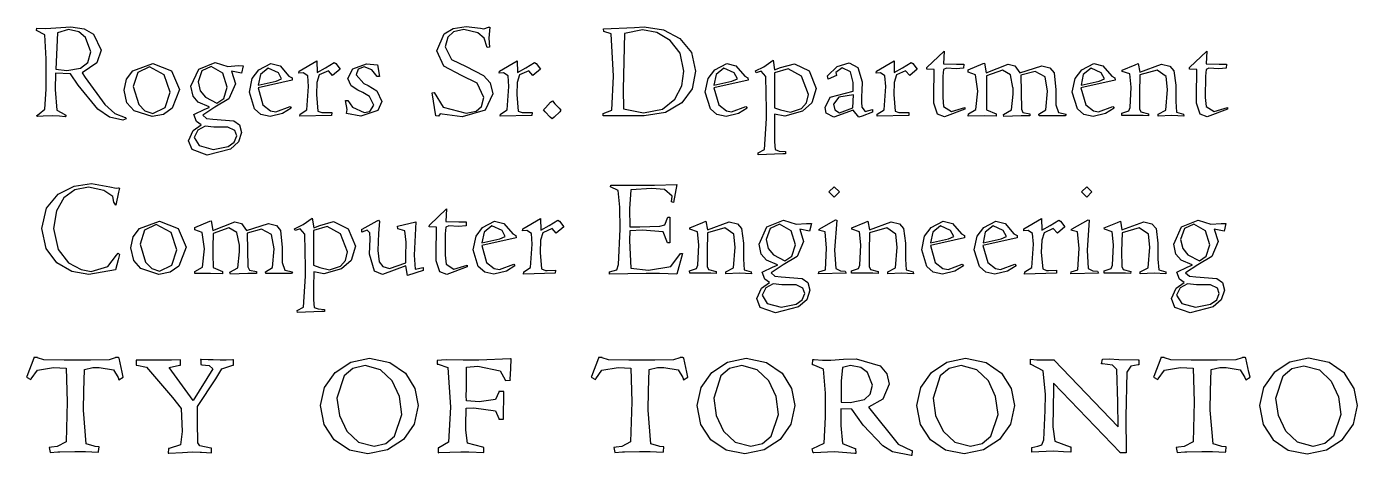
# Model space of a CAD drawing. Extents: x 0.2 to 80.8, y 0.5 to 18.5.
# Drawn here: x 36.29 to 80.82, y 3.62 to 17.96 of the extents above; entities that cross this region are included whole.
import ezdxf

# ---------------------------------------------------------------- set-up
doc = ezdxf.new("R2010")
doc.units = 0

msp = doc.modelspace()

# ---------------------------------------------------------------- linework, layer by layer
at = {"layer": 'Layer 1', "color": 7}
for points in [[(37.751761, 16.374272), (37.25117, 16.402847), (37.245349, 15.856483), (37.299588, 15.164334), (37.562584, 15.018549), (37.614178, 14.987063), (37.582692, 14.941291), (37.391134, 14.958488), (37.153803, 14.975686), (36.845035, 14.961399), (36.659033, 14.947111), (36.61326, 14.978597), (36.707716, 15.038657), (36.89395, 15.199193), (36.945047, 15.868125), (36.945047, 16.880419), (36.900763, 17.681478), (36.616171, 17.832654), (36.624637, 17.907001), (36.933406, 17.901181), (37.76843, 17.95542), (38.208683, 17.886881), (38.527419, 17.70734), (38.786545, 17.171725), (38.635005, 16.743068), (38.1489, 16.411049), (38.251823, 16.256533), (38.904913, 15.354272), (39.23911, 15.047641), (39.581617, 14.915361), (39.621569, 14.869589), (39.504359, 14.829637), (39.062013, 14.931919), (38.672477, 15.199623), (38.014227, 15.996448), (37.751761, 16.374272), (37.751761, 16.374272)], [(37.6917, 17.861229), (37.317051, 17.752485), (37.265457, 16.531434), (37.634286, 16.494128), (38.092676, 16.572048), (38.331768, 16.757107), (38.435179, 17.117486), (38.261778, 17.591354), (38.030999, 17.783268), (37.6917, 17.861229), (37.6917, 17.861229)], [(51.702164, 17.263536), (51.597757, 17.572912), (51.386417, 17.75437), (50.918469, 17.861229), (50.56769, 17.784268), (50.381564, 17.608089), (50.295112, 17.28629), (50.506381, 16.857698), (50.998638, 16.619805), (51.57781, 16.327408), (51.79576, 16.075355), (51.882345, 15.713344), (51.63066, 15.165657), (50.86423, 14.93547), (50.195099, 15.029926), (50.120751, 15.044213), (50.074979, 14.966955), (49.980522, 14.972776), (49.854581, 15.739273), (49.928929, 15.756471), (50.22923, 15.267521), (50.995727, 15.067232), (51.324306, 15.132286), (51.503714, 15.286791), (51.582043, 15.587667), (51.365019, 16.069241), (50.841211, 16.325589), (50.252018, 16.631612), (50.014654, 17.152146), (50.257442, 17.717295), (50.563717, 17.893309), (50.995727, 17.958595), (51.470389, 17.907001), (51.5876, 17.889804), (51.742116, 17.944043), (51.787889, 17.935576), (51.756404, 17.575214), (51.779158, 17.274913), (51.702164, 17.263536), (51.702164, 17.263536)], [(56.947257, 14.969866), (56.38396, 14.978332), (55.577511, 14.969866), (55.577511, 15.05559), (55.871992, 15.164334), (55.926232, 16.30257), (55.848973, 17.718089), (55.600265, 17.795347), (55.594445, 17.881072), (56.623937, 17.932666), (56.946993, 17.949864), (57.596978, 17.849103), (58.148563, 17.557719), (58.531229, 17.092057), (58.674455, 16.468464), (58.553929, 15.879576), (58.206739, 15.403848), (57.661607, 15.085778), (56.947257, 14.969866), (56.947257, 14.969866)], [(56.890107, 17.846941), (56.292414, 17.729731), (56.246642, 15.865214), (56.260929, 15.204551), (56.927414, 15.073053), (57.563054, 15.200594), (57.979892, 15.529227), (58.207966, 15.977964), (58.277316, 16.465818), (58.151759, 17.067604), (57.824912, 17.499477), (57.377465, 17.759802), (56.890107, 17.846941), (56.890107, 17.846941)], [(66.653749, 16.520057), (66.407687, 16.534345), (66.413508, 16.588584), (66.991093, 17.132038), (66.968339, 16.717436), (67.400138, 16.700238), (67.6462, 16.706059), (67.640379, 16.56583), (67.394317, 16.551543), (67.06253, 16.56583), (66.964601, 16.52224), (66.94823, 16.302835), (66.939764, 15.590842), (66.972572, 15.28376), (67.237155, 15.11618), (67.677686, 15.247678), (67.686152, 15.201905), (67.00538, 14.941555), (66.765172, 15.030554), (66.645018, 15.396373), (66.645018, 15.625238), (66.653749, 16.520057), (66.653749, 16.520057)], [(75.442138, 16.520057), (75.196076, 16.534345), (75.201897, 16.588584), (75.779482, 17.132038), (75.756727, 16.717436), (76.188527, 16.700238), (76.434589, 16.706059), (76.428768, 16.56583), (76.182706, 16.551543), (75.850919, 16.56583), (75.75299, 16.52224), (75.736619, 16.302835), (75.728153, 15.590842), (75.760961, 15.28376), (76.025544, 15.11618), (76.466074, 15.247678), (76.474541, 15.201905), (75.793769, 14.941555), (75.553561, 15.030554), (75.433407, 15.396373), (75.433407, 15.625238), (75.442138, 16.520057), (75.442138, 16.520057)], [(40.511626, 16.725903), (41.134024, 16.477096), (41.398244, 15.859394), (41.152248, 15.227338), (40.864919, 15.023688), (40.485961, 14.947111), (39.880992, 15.141216), (39.645307, 15.414022), (39.550661, 15.830819), (39.628704, 16.199945), (39.836873, 16.482156), (40.511626, 16.725903), (40.511626, 16.725903)], [(40.511626, 15.055855), (40.918389, 15.248141), (41.089211, 15.762292), (40.893618, 16.34497), (40.399972, 16.614513), (40.010274, 16.428313), (39.856519, 15.95676), (40.039213, 15.349641), (40.247117, 15.137872), (40.511626, 15.055855), (40.511626, 15.055855)], [(42.602096, 16.760299), (43.025429, 16.62298), (43.371504, 16.654466), (43.534487, 16.645999), (43.474426, 16.397291), (43.14555, 16.463172), (43.271491, 16.04566), (43.056617, 15.541299), (42.590719, 15.261965), (42.184584, 15.001616), (42.309302, 14.882189), (42.521928, 14.861387), (43.222279, 14.805626), (43.415193, 14.673194), (43.482893, 14.4153), (43.377225, 14.101091), (43.105069, 13.864372), (42.33037, 13.66309), (41.821576, 13.843569), (41.709658, 14.137752), (41.862653, 14.481313), (42.12717, 14.672474), (41.976986, 14.784029), (41.886928, 15.02437), (42.247291, 15.20164), (42.398897, 15.25588), (42.398897, 15.273078), (42.02815, 15.434242), (41.856344, 15.636999), (41.784006, 15.962316), (42.048291, 16.535039), (42.602096, 16.760299), (42.602096, 16.760299)], [(42.65078, 15.393198), (42.881397, 15.553304), (43.002675, 15.927921), (42.858279, 16.402682), (42.465042, 16.62007), (42.152504, 16.479609), (42.024512, 16.113922), (42.095391, 15.811107), (42.267895, 15.602351), (42.65078, 15.393198), (42.65078, 15.393198)], [(44.031903, 15.913633), (44.194886, 15.338694), (44.450109, 15.138438), (44.623775, 15.10983), (45.101347, 15.287101), (45.141299, 15.232861), (44.853565, 15.054433), (44.434863, 14.946847), (44.128811, 15.019897), (43.912874, 15.209578), (43.742714, 15.762027), (43.837935, 16.220578), (44.056211, 16.515593), (44.457617, 16.720082), (44.767609, 16.64537), (45.066687, 16.30257), (45.16961, 16.248331), (45.175431, 16.162606), (44.031903, 15.913633), (44.031903, 15.913633)], [(44.338025, 16.06815), (44.638327, 16.136677), (44.821419, 16.211024), (44.710261, 16.410553), (44.369511, 16.571386), (44.10926, 16.352576), (44.037724, 15.996448), (44.338025, 16.06815), (44.338025, 16.06815)], [(45.999607, 16.811628), (46.008073, 16.422691), (46.285356, 16.582764), (46.577191, 16.760034), (46.628785, 16.728549), (46.77457, 16.536991), (46.525862, 16.322414), (46.385633, 16.482487), (46.079511, 16.342258), (46.002252, 16.09355), (45.987965, 15.684504), (46.033738, 15.132584), (46.165236, 15.08099), (46.225296, 15.08099), (46.497023, 15.086811), (46.491202, 14.986799), (45.430224, 14.958224), (45.436045, 15.026751), (45.66696, 15.178357), (45.722059, 15.956231), (45.694542, 16.312922), (45.544788, 16.416605), (45.399003, 16.399408), (45.40747, 16.473755), (45.999607, 16.811628), (45.999607, 16.811628)], [(47.03783, 15.484744), (47.186592, 15.258889), (47.584194, 15.08443), (47.770428, 15.117371), (47.90725, 15.330492), (47.760671, 15.617862), (47.541067, 15.759381), (47.366707, 15.836639), (47.149683, 15.976703), (47.03783, 16.219756), (47.199061, 16.541422), (47.658542, 16.708705), (48.024725, 16.67722), (48.099073, 16.288283), (48.021815, 16.288283), (47.840244, 16.509838), (47.581284, 16.611338), (47.384302, 16.536958), (47.309557, 16.342522), (47.572553, 16.059418), (47.712782, 15.993537), (48.000912, 15.815175), (48.173156, 15.450084), (48.041658, 15.149782), (47.47254, 14.958224), (46.994968, 15.05268), (47.012166, 15.184178), (46.957926, 15.4903), (47.03783, 15.484744), (47.03783, 15.484744)], [(52.703082, 16.811628), (52.711548, 16.422691), (52.988831, 16.582764), (53.280666, 16.760034), (53.33226, 16.728549), (53.478045, 16.536991), (53.229337, 16.322414), (53.089108, 16.482487), (52.782986, 16.342258), (52.705727, 16.09355), (52.69144, 15.684504), (52.737213, 15.132584), (52.86871, 15.08099), (52.928771, 15.08099), (53.200498, 15.086811), (53.194677, 14.986799), (52.133699, 14.958224), (52.13952, 15.026751), (52.370435, 15.178357), (52.425534, 15.956231), (52.398017, 16.312922), (52.248263, 16.416605), (52.102478, 16.399408), (52.110945, 16.473755), (52.703082, 16.811628), (52.703082, 16.811628)], [(59.28379, 15.913633), (59.446773, 15.338694), (59.701996, 15.138438), (59.875662, 15.10983), (60.353234, 15.287101), (60.396097, 15.232861), (60.108363, 15.054433), (59.68966, 14.946847), (59.383608, 15.019897), (59.167671, 15.209578), (58.997511, 15.762027), (59.092732, 16.220578), (59.311009, 16.515593), (59.712414, 16.720082), (60.022406, 16.64537), (60.321484, 16.30257), (60.424407, 16.248331), (60.430228, 16.162606), (59.28379, 15.913633), (59.28379, 15.913633)], [(59.587002, 16.06815), (59.887304, 16.136677), (60.070395, 16.211024), (59.959237, 16.410553), (59.618487, 16.571386), (59.358237, 16.352576), (59.2867, 15.996448), (59.587002, 16.06815), (59.587002, 16.06815)], [(61.308644, 14.100446), (61.337185, 13.843073), (61.468716, 13.791677), (61.683293, 13.77739), (61.677472, 13.700132), (61.591747, 13.700132), (60.771011, 13.668646), (60.76519, 13.737173), (60.979767, 13.851473), (61.039827, 14.889697), (61.045648, 15.175711), (61.022894, 16.288283), (60.862821, 16.471374), (60.694017, 16.411314), (60.676819, 16.477195), (60.959923, 16.617424), (61.266046, 16.832001), (61.317639, 16.508945), (61.515018, 16.586203), (61.978303, 16.712145), (62.471585, 16.474417), (62.707494, 15.891408), (62.566777, 15.410438), (62.24454, 15.130335), (61.654983, 14.967749), (61.317639, 15.03363), (61.309173, 14.521662), (61.308644, 14.100446), (61.308644, 14.100446), (61.308644, 14.100446)], [(61.308644, 15.247413), (61.5174, 15.178886), (61.849187, 15.101628), (62.21451, 15.22284), (62.378419, 15.404456), (62.44688, 15.6935), (62.211665, 16.306241), (61.766108, 16.545722), (61.311289, 16.408403), (61.308644, 15.247413), (61.308644, 15.247413)], [(63.107543, 16.202558), (63.090346, 16.311301), (63.404935, 16.629198), (63.805249, 16.751832), (64.10555, 16.588849), (64.245779, 16.111277), (64.237313, 15.805154), (64.228846, 15.630794), (64.22038, 15.433415), (64.236122, 15.267224), (64.346321, 15.124647), (64.586562, 15.190528), (64.586562, 15.096072), (64.246309, 14.958753), (64.132009, 14.927268), (63.946007, 15.161688), (63.294074, 14.927268), (63.046359, 15.060915), (63.010971, 15.250324), (63.171043, 15.602219), (63.940451, 15.802508), (63.948917, 16.085612), (63.857372, 16.445974), (63.574268, 16.583293), (63.359691, 16.428776), (63.382445, 16.328764), (63.107543, 16.202558), (63.107543, 16.202558)], [(65.312314, 16.811628), (65.32078, 16.422691), (65.598063, 16.582764), (65.889898, 16.760034), (65.941492, 16.728549), (66.087277, 16.536991), (65.838569, 16.322414), (65.69834, 16.482487), (65.392218, 16.342258), (65.314959, 16.09355), (65.300672, 15.684504), (65.346445, 15.132584), (65.477943, 15.08099), (65.538003, 15.08099), (65.80973, 15.086811), (65.803909, 14.986799), (64.742931, 14.958224), (64.748752, 15.026751), (64.979667, 15.178357), (65.034766, 15.956231), (65.007249, 16.312922), (64.857495, 16.416605), (64.71171, 16.399408), (64.720177, 16.473755), (65.312314, 16.811628), (65.312314, 16.811628)], [(69.290584, 15.922364), (69.20767, 16.346292), (68.936042, 16.499949), (68.406876, 16.313947), (68.401055, 15.853573), (68.401055, 15.619152), (68.409522, 15.173065), (68.724111, 15.035747), (68.724111, 14.958488), (68.323797, 14.975686), (67.794631, 14.96722), (67.800452, 15.035747), (68.051475, 15.185501), (68.117952, 15.796423), (68.04324, 16.345829), (67.794896, 16.434068), (67.794896, 16.511326), (68.295487, 16.720082), (68.34126, 16.73728), (68.395499, 16.408403), (69.133421, 16.700238), (69.353951, 16.644147), (69.525269, 16.414224), (70.25737, 16.643088), (70.526889, 16.581908), (70.665291, 16.413199), (70.723565, 15.842196), (70.723565, 15.341605), (70.815111, 15.081255), (71.06964, 15.029661), (71.038154, 14.969601), (70.171645, 14.969601), (70.157357, 15.029661), (70.395548, 15.173694), (70.449192, 15.796158), (70.369123, 16.276608), (70.031681, 16.456822), (69.554108, 16.330881), (69.576862, 15.195555), (69.627232, 15.08615), (69.859966, 15.041038), (69.859966, 14.972511), (69.571042, 14.972511), (68.984726, 14.955313), (68.970438, 15.02384), (69.239221, 15.170056), (69.293494, 15.704613), (69.293494, 15.921835), (69.290584, 15.921835), (69.290584, 15.922364)], [(71.567056, 15.913633), (71.730039, 15.338694), (71.985262, 15.138438), (72.158928, 15.10983), (72.6365, 15.287101), (72.676452, 15.232861), (72.388718, 15.054433), (71.970016, 14.946847), (71.663963, 15.019897), (71.448026, 15.209578), (71.277866, 15.762027), (71.373087, 16.220578), (71.591364, 16.515593), (71.99277, 16.720082), (72.302762, 16.64537), (72.60184, 16.30257), (72.704763, 16.248331), (72.710583, 16.162606), (71.567056, 15.913633), (71.567056, 15.913633)], [(71.872914, 16.06815), (72.173215, 16.136677), (72.356307, 16.211024), (72.245149, 16.410553), (71.904399, 16.571386), (71.644149, 16.352576), (71.572612, 15.996448), (71.872914, 16.06815), (71.872914, 16.06815)], [(73.520207, 15.727896), (73.528674, 15.213017), (73.574745, 15.106093), (73.828976, 15.044213), (73.823155, 14.975686), (73.648795, 14.984153), (73.440039, 14.989974), (72.939448, 14.989974), (72.933627, 15.064322), (73.167452, 15.142936), (73.216731, 15.25588), (73.248216, 15.936652), (73.202146, 16.37533), (72.947914, 16.459997), (72.942094, 16.499949), (73.379714, 16.67722), (73.482637, 16.722993), (73.53423, 16.436978), (74.263421, 16.699974), (74.537835, 16.638305), (74.67875, 16.476897), (74.738083, 15.996448), (74.738083, 15.452994), (74.766658, 15.101099), (75.001078, 15.032572), (75.006899, 14.964045), (74.606585, 14.986799), (74.146211, 14.964045), (74.146211, 15.029926), (74.40656, 15.161424), (74.466621, 15.859129), (74.422303, 16.29493), (74.11208, 16.505505), (73.540051, 16.342522), (73.520207, 15.727896), (73.520207, 15.727896)], [(63.49066, 15.078609), (63.936747, 15.241592), (63.951034, 15.673392), (63.459902, 15.5962), (63.281904, 15.364623), (63.329429, 15.177662), (63.49066, 15.078609), (63.49066, 15.078609)], [(53.646849, 15.247413), (53.821209, 15.433415), (53.88127, 15.470721), (53.958528, 15.379175), (54.110134, 15.227569), (54.164373, 15.161688), (54.127067, 15.107449), (53.943976, 14.930178), (53.878095, 14.878584), (53.809568, 14.924357), (53.635207, 15.107449), (53.583614, 15.17333), (53.646849, 15.247413), (53.646849, 15.247413)], [(42.524838, 13.848827), (43.027083, 13.951453), (43.233036, 14.09138), (43.317, 14.300735), (43.25264, 14.484753), (43.025165, 14.598126), (42.550503, 14.598126), (42.258668, 14.626701), (42.013135, 14.490408), (41.889839, 14.249141), (42.057221, 13.97715), (42.524838, 13.848827), (42.524838, 13.848827)], [(39.258826, 9.819228), (38.372208, 9.664712), (37.805525, 9.76312), (37.300481, 10.055104), (36.938065, 10.535802), (36.799262, 11.200352), (36.95265, 11.887569), (37.346519, 12.35648), (37.881427, 12.624821), (38.457933, 12.710327), (39.072824, 12.596027), (39.278669, 12.553164), (39.364394, 12.567452), (39.392969, 12.550254), (39.361484, 12.418756), (39.275759, 11.981136), (39.207232, 12.081148), (39.169926, 12.278527), (38.873956, 12.476865), (38.363477, 12.587296), (37.905219, 12.49527), (37.532686, 12.226537), (37.282391, 11.792108), (37.190845, 11.202997), (37.338842, 10.502059), (37.690609, 10.06152), (38.107811, 9.832813), (38.452112, 9.76737), (39.009125, 9.937563), (39.295867, 10.313734), (39.355928, 10.379615), (39.39588, 10.336753), (39.355928, 10.153661), (39.258826, 9.819228), (39.258826, 9.819228)], [(57.810856, 10.725954), (57.733598, 10.725954), (57.584572, 11.089921), (56.884287, 11.149287), (56.469685, 11.126533), (56.461218, 10.803477), (56.50117, 9.882464), (57.098863, 9.813937), (57.848956, 9.938688), (58.165662, 10.374588), (58.234189, 10.374588), (58.042631, 9.682439), (57.467692, 9.696726), (57.021605, 9.705193), (55.786003, 9.673708), (55.791823, 9.750966), (56.034876, 9.825644), (56.097946, 10.005495), (56.14954, 11.186593), (56.135252, 11.915784), (56.079491, 12.473095), (55.826484, 12.599202), (55.832305, 12.659262), (57.299417, 12.659262), (58.045806, 12.67646), (57.931506, 12.078767), (57.871446, 12.095965), (57.888644, 12.287523), (57.629815, 12.513146), (57.207872, 12.547873), (56.504345, 12.5021), (56.461483, 11.864455), (56.467304, 11.266762), (56.804647, 11.260941), (57.471132, 11.278139), (57.640928, 11.329633), (57.748415, 11.586907), (57.808475, 11.586907), (57.808475, 10.728865), (57.811385, 10.728865), (57.811385, 10.725954), (57.810856, 10.725954)], [(63.310479, 12.604758), (63.484839, 12.427488), (63.310479, 12.250217), (63.133208, 12.427488), (63.310479, 12.604758), (63.310479, 12.604758)], [(71.758614, 12.604758), (71.932974, 12.427488), (71.758614, 12.250217), (71.581343, 12.427488), (71.758614, 12.604758), (71.758614, 12.604758)], [(50.003541, 11.246389), (49.757479, 11.260676), (49.7633, 11.314916), (50.340884, 11.858369), (50.31813, 11.443768), (50.74993, 11.42657), (50.995992, 11.432391), (50.990171, 11.292162), (50.744109, 11.277874), (50.412322, 11.292162), (50.314393, 11.248572), (50.298022, 11.029166), (50.289555, 10.317174), (50.322, 10.010092), (50.584036, 9.842512), (51.024567, 9.974009), (51.033034, 9.928236), (50.352262, 9.667887), (50.112053, 9.756886), (49.9919, 10.122705), (49.9919, 10.351569), (50.003541, 11.246389), (50.003541, 11.246389)], [(40.737315, 11.449324), (41.359714, 11.200517), (41.623933, 10.582815), (41.378036, 9.950759), (41.09072, 9.747109), (40.711651, 9.670533), (40.106682, 9.864637), (39.870996, 10.137443), (39.77635, 10.55424), (39.855361, 10.924594), (40.062761, 11.206668), (40.737315, 11.449324), (40.737315, 11.449324)], [(40.737315, 9.782187), (41.144079, 9.974472), (41.3149, 10.488623), (41.119307, 11.071301), (40.625661, 11.340845), (40.235964, 11.155009), (40.082208, 10.686002), (40.265101, 10.076337), (40.472137, 9.864249), (40.737315, 9.782187), (40.737315, 9.782187)], [(43.408545, 10.648696), (43.325632, 11.072624), (43.054004, 11.226281), (42.524838, 11.040279), (42.519017, 10.579904), (42.519017, 10.34813), (42.527484, 9.902043), (42.842073, 9.764724), (42.842073, 9.687466), (42.441759, 9.704664), (41.912593, 9.696197), (41.918414, 9.764724), (42.170892, 9.914478), (42.238824, 10.5254), (42.164112, 11.074807), (41.915768, 11.163045), (41.915768, 11.237393), (42.416359, 11.446149), (42.462132, 11.463347), (42.516371, 11.13447), (43.254293, 11.426305), (43.473831, 11.370214), (43.646141, 11.140291), (44.378242, 11.369156), (44.646079, 11.307975), (44.783616, 11.139266), (44.841527, 10.568263), (44.841527, 10.067672), (44.933073, 9.807322), (45.187601, 9.755728), (45.156116, 9.695668), (44.289607, 9.695668), (44.275319, 9.755728), (44.51351, 9.899761), (44.567154, 10.522225), (44.487085, 11.002675), (44.149642, 11.182889), (43.67207, 11.054302), (43.694824, 9.918976), (43.745194, 9.809571), (43.977928, 9.76446), (43.977928, 9.695933), (43.691914, 9.695933), (43.105598, 9.678735), (43.09131, 9.747262), (43.360094, 9.893477), (43.414366, 10.428034), (43.414366, 10.645256), (43.408545, 10.645256), (43.408545, 10.648696), (43.408545, 10.648696)], [(45.885307, 8.824132), (45.913849, 8.566759), (46.045379, 8.515363), (46.259956, 8.501076), (46.254135, 8.423818), (46.168411, 8.423818), (45.347674, 8.392332), (45.341853, 8.460859), (45.55643, 8.575159), (45.61649, 9.613383), (45.622311, 9.899397), (45.599557, 11.011968), (45.439484, 11.19506), (45.27068, 11.135), (45.256393, 11.19797), (45.539497, 11.338199), (45.845619, 11.552776), (45.897213, 11.22972), (46.094592, 11.306979), (46.557877, 11.435566), (47.051159, 11.197838), (47.287068, 10.614829), (47.146351, 10.133859), (46.824113, 9.853756), (46.234556, 9.69117), (45.897213, 9.757051), (45.888746, 9.245083), (45.888746, 8.82175), (45.885836, 8.82175), (45.885836, 8.824132), (45.885307, 8.824132)], [(45.885307, 9.973745), (46.094063, 9.905218), (46.42585, 9.82796), (46.791173, 9.949172), (46.955082, 10.130787), (47.023543, 10.419832), (46.788329, 11.032573), (46.342771, 11.272054), (45.887953, 11.134735), (45.885307, 9.973745), (45.885307, 9.973745)], [(47.512492, 11.180508), (48.01864, 11.463612), (48.064412, 11.48081), (48.095898, 11.437947), (48.067323, 11.0461), (48.038748, 10.468515), (48.087365, 10.085663), (48.202831, 9.9308), (48.427685, 9.867912), (48.971138, 10.05947), (48.976959, 10.282513), (48.991247, 10.751619), (48.946863, 11.126963), (48.705232, 11.197706), (48.699412, 11.283431), (49.308482, 11.42366), (49.254242, 10.316909), (49.294194, 9.847803), (49.554544, 9.902043), (49.554544, 9.79912), (49.031199, 9.630316), (48.971138, 9.953372), (48.193264, 9.667358), (47.932683, 9.772794), (47.764375, 10.34813), (47.781573, 10.863008), (47.774429, 11.056055), (47.681561, 11.146112), (47.507201, 11.086052), (47.507201, 11.180508), (47.512492, 11.180508), (47.512492, 11.180508)], [(51.516427, 10.639965), (51.67941, 10.065026), (51.934633, 9.86477), (52.108299, 9.836162), (52.585871, 10.013432), (52.628734, 9.959193), (52.341, 9.780765), (51.922297, 9.673178), (51.616245, 9.746228), (51.400308, 9.935909), (51.230148, 10.488359), (51.325369, 10.94691), (51.543646, 11.241924), (51.945051, 11.446414), (52.255043, 11.371702), (52.554121, 11.028902), (52.657044, 10.974662), (52.662865, 10.888937), (51.516427, 10.639965), (51.516427, 10.639965)], [(51.822285, 10.794481), (52.122586, 10.863008), (52.305678, 10.937356), (52.19452, 11.136885), (51.85377, 11.297718), (51.59352, 11.079272), (51.521983, 10.72569), (51.822285, 10.794481), (51.822285, 10.794481)], [(53.483866, 11.535314), (53.492333, 11.146377), (53.769616, 11.306449), (54.061451, 11.48372), (54.113044, 11.452235), (54.25883, 11.260676), (54.010122, 11.0461), (53.869893, 11.206172), (53.56377, 11.065943), (53.486512, 10.817235), (53.472224, 10.40819), (53.517997, 9.85627), (53.649495, 9.804676), (53.709555, 9.804676), (53.981282, 9.810497), (53.975461, 9.710485), (52.914483, 9.68191), (52.920304, 9.750437), (53.151219, 9.900951), (53.206318, 10.679917), (53.178802, 11.036608), (53.029048, 11.140291), (52.883263, 11.123093), (52.891729, 11.197441), (53.483866, 11.535314), (53.483866, 11.535314)], [(59.054926, 10.451317), (59.063392, 9.936439), (59.109463, 9.829514), (59.363694, 9.767635), (59.357873, 9.699108), (59.183513, 9.707574), (58.974757, 9.713395), (58.474166, 9.713395), (58.468345, 9.787743), (58.70217, 9.866357), (58.751449, 9.979301), (58.782934, 10.660073), (58.736864, 11.098752), (58.482633, 11.183418), (58.476812, 11.22337), (58.914432, 11.400641), (59.017355, 11.446414), (59.068948, 11.1604), (59.798139, 11.423395), (60.072553, 11.361727), (60.213468, 11.200318), (60.272801, 10.719869), (60.272801, 10.176415), (60.301376, 9.82452), (60.535797, 9.755993), (60.541617, 9.687466), (60.141303, 9.71022), (59.680929, 9.687466), (59.680929, 9.753347), (59.941279, 9.884845), (60.001339, 10.58255), (59.957021, 11.018352), (59.646798, 11.228927), (59.071859, 11.065943), (59.054926, 10.451317), (59.054926, 10.451317)], [(61.614502, 11.48372), (62.037834, 11.346401), (62.383909, 11.377887), (62.546892, 11.36942), (62.486832, 11.120712), (62.157955, 11.186593), (62.283897, 10.769081), (62.069022, 10.26472), (61.603124, 9.985386), (61.19699, 9.725037), (61.321707, 9.605611), (61.534333, 9.584808), (62.234684, 9.529047), (62.427598, 9.396615), (62.495298, 9.138721), (62.389631, 8.824512), (62.117474, 8.587793), (61.342775, 8.386511), (60.833982, 8.56699), (60.722063, 8.861173), (60.875058, 9.204734), (61.139575, 9.395895), (60.989755, 9.508542), (60.902244, 9.747791), (61.262606, 9.925061), (61.414212, 9.979301), (61.414212, 9.988032), (61.043465, 10.150288), (60.87166, 10.352363), (60.799321, 10.677271), (61.060167, 11.257402), (61.614502, 11.48372), (61.614502, 11.48372)], [(61.660274, 10.11953), (61.890892, 10.279636), (62.01217, 10.654252), (61.867774, 11.129013), (61.474537, 11.346401), (61.161998, 11.205941), (61.034006, 10.840254), (61.104923, 10.535839), (61.277489, 10.326599), (61.660274, 10.11953), (61.660274, 10.11953)], [(62.795865, 9.759168), (63.015998, 9.827695), (63.05595, 10.551329), (63.004356, 11.094783), (62.784223, 11.146377), (62.824175, 11.192149), (63.358897, 11.492451), (63.398849, 11.483985), (63.324501, 10.477246), (63.361808, 9.862355), (63.516324, 9.793828), (63.676397, 9.779541), (63.704972, 9.71366), (62.781313, 9.690906), (62.795865, 9.759168), (62.795865, 9.759168)], [(64.474379, 10.451317), (64.482846, 9.936439), (64.528916, 9.829514), (64.783148, 9.767635), (64.777327, 9.699108), (64.602967, 9.707574), (64.394211, 9.713395), (63.89362, 9.713395), (63.887799, 9.787743), (64.121624, 9.866357), (64.170902, 9.979301), (64.202388, 10.660073), (64.156317, 11.098752), (63.902086, 11.183418), (63.896265, 11.22337), (64.333886, 11.400641), (64.436808, 11.446414), (64.488402, 11.1604), (65.217593, 11.423395), (65.492007, 11.361727), (65.632922, 11.200318), (65.692255, 10.719869), (65.692255, 10.176415), (65.72083, 9.82452), (65.95525, 9.755993), (65.961071, 9.687466), (65.560757, 9.71022), (65.100383, 9.687466), (65.100383, 9.753347), (65.360732, 9.884845), (65.420793, 10.58255), (65.376475, 11.018352), (65.066251, 11.228927), (64.491313, 11.065943), (64.474379, 10.451317), (64.474379, 10.451317)], [(66.527808, 10.639965), (66.690791, 10.065026), (66.946014, 9.86477), (67.11968, 9.836162), (67.597252, 10.013432), (67.637204, 9.959193), (67.34947, 9.780765), (66.930768, 9.673178), (66.624716, 9.746228), (66.408779, 9.935909), (66.238619, 10.488359), (66.333885, 10.94691), (66.55248, 11.241924), (66.956432, 11.446414), (67.266424, 11.371702), (67.565502, 11.028902), (67.668425, 10.974662), (67.674246, 10.888937), (66.527808, 10.639965), (66.527808, 10.639965)], [(66.83393, 10.794481), (67.134232, 10.863008), (67.317324, 10.937356), (67.206166, 11.136885), (66.865416, 11.297718), (66.605165, 11.079272), (66.533629, 10.72569), (66.83393, 10.794481), (66.83393, 10.794481)], [(68.286756, 10.639965), (68.449739, 10.065026), (68.704962, 9.86477), (68.878628, 9.836162), (69.3562, 10.013432), (69.396152, 9.959193), (69.108418, 9.780765), (68.689716, 9.673178), (68.383663, 9.746228), (68.167726, 9.935909), (67.997566, 10.488359), (68.092833, 10.94691), (68.311428, 11.241924), (68.71538, 11.446414), (69.025372, 11.371702), (69.32445, 11.028902), (69.427373, 10.974662), (69.433194, 10.888937), (68.286756, 10.639965), (68.286756, 10.639965)], [(68.592614, 10.794481), (68.892915, 10.863008), (69.076007, 10.937356), (68.964849, 11.136885), (68.624099, 11.297718), (68.363849, 11.079272), (68.292312, 10.72569), (68.592614, 10.794481), (68.592614, 10.794481)], [(70.251549, 11.535314), (70.260016, 11.146377), (70.537299, 11.306449), (70.829134, 11.48372), (70.880727, 11.452235), (71.026513, 11.260676), (70.777805, 11.0461), (70.637576, 11.206172), (70.331453, 11.065943), (70.254195, 10.817235), (70.239907, 10.40819), (70.28568, 9.85627), (70.417178, 9.804676), (70.477238, 9.804676), (70.748965, 9.810497), (70.743144, 9.710485), (69.682166, 9.68191), (69.687987, 9.750437), (69.91791, 9.900951), (69.974001, 10.679917), (69.946485, 11.036608), (69.796731, 11.140291), (69.650946, 11.123093), (69.659412, 11.197441), (70.251549, 11.535314), (70.251549, 11.535314)], [(71.243735, 9.759168), (71.463868, 9.827695), (71.50382, 10.551329), (71.452227, 11.094783), (71.232094, 11.146377), (71.272046, 11.192149), (71.806768, 11.492451), (71.84672, 11.483985), (71.772372, 10.477246), (71.809678, 9.862355), (71.964195, 9.793828), (72.124267, 9.779541), (72.152842, 9.71366), (71.229183, 9.690906), (71.243735, 9.759168), (71.243735, 9.759168)], [(72.925425, 10.451317), (72.933891, 9.936439), (72.979962, 9.829514), (73.234193, 9.767635), (73.228372, 9.699108), (73.054012, 9.707574), (72.845256, 9.713395), (72.344665, 9.713395), (72.338844, 9.787743), (72.57267, 9.866357), (72.621948, 9.979301), (72.653433, 10.660073), (72.607363, 11.098752), (72.353132, 11.183418), (72.347311, 11.22337), (72.784931, 11.400641), (72.887854, 11.446414), (72.939448, 11.1604), (73.668638, 11.423395), (73.943052, 11.361727), (74.083968, 11.200318), (74.1433, 10.719869), (74.1433, 10.176415), (74.171875, 9.82452), (74.406296, 9.755993), (74.412117, 9.687466), (74.011803, 9.71022), (73.551428, 9.687466), (73.551428, 9.753347), (73.811778, 9.884845), (73.871838, 10.58255), (73.827521, 11.018352), (73.517297, 11.228927), (72.945269, 11.065943), (72.925425, 10.451317), (72.925425, 10.451317)], [(75.485001, 11.48372), (75.908334, 11.346401), (76.254408, 11.377887), (76.417391, 11.36942), (76.357331, 11.120712), (76.028454, 11.186593), (76.157042, 10.769081), (75.942167, 10.26472), (75.476269, 9.985386), (75.070135, 9.725037), (75.194852, 9.605611), (75.407478, 9.584808), (76.107829, 9.529047), (76.300743, 9.396615), (76.368443, 9.138721), (76.262776, 8.824512), (75.990619, 8.587793), (75.21592, 8.386511), (74.708582, 8.56699), (74.598119, 8.861173), (74.751114, 9.204734), (75.01563, 9.395895), (74.86581, 9.508542), (74.7783, 9.747791), (75.138662, 9.925061), (75.287357, 9.979301), (75.287357, 9.988032), (74.91661, 10.150288), (74.744805, 10.352363), (74.672466, 10.677271), (74.929806, 11.257402), (75.485001, 11.48372), (75.485001, 11.48372)], [(75.530774, 10.11953), (75.761391, 10.279636), (75.882669, 10.654252), (75.738273, 11.129013), (75.345036, 11.346401), (75.031175, 11.205941), (74.90186, 10.840254), (74.974269, 10.535839), (75.147558, 10.326599), (75.530774, 10.11953), (75.530774, 10.11953)], [(61.531687, 8.575159), (62.033932, 8.677784), (62.239885, 8.817711), (62.323849, 9.027067), (62.259489, 9.211084), (62.032014, 9.324458), (61.557352, 9.324458), (61.265517, 9.353033), (61.019984, 9.216376), (60.896688, 8.972563), (61.067245, 8.702126), (61.531687, 8.575159), (61.531687, 8.575159)], [(75.402186, 8.575159), (75.904431, 8.677784), (76.110384, 8.817711), (76.194348, 9.027067), (76.129988, 9.211084), (75.902513, 9.324458), (75.427851, 9.324458), (75.136016, 9.353033), (74.890483, 9.216376), (74.767187, 8.972563), (74.937744, 8.702126), (75.402186, 8.575159), (75.402186, 8.575159)], [(39.358838, 6.887913), (39.258826, 6.887913), (39.253005, 6.876536), (39.047159, 6.810655), (38.420891, 6.802188), (37.545651, 6.802188), (36.862233, 6.810655), (36.656387, 6.876536), (36.64792, 6.887913), (36.533621, 6.887913), (36.5278, 6.870715), (36.293379, 6.255824), (36.287558, 6.235716), (36.433344, 6.149991), (36.444721, 6.178566), (36.650632, 6.462795), (37.191109, 6.556126), (37.608621, 6.536018), (37.645928, 5.412069), (37.608621, 4.073544), (37.30832, 3.916382), (37.116762, 3.893627), (37.042414, 3.885161), (37.073899, 3.713446), (37.331338, 3.730644), (37.402776, 3.733555), (37.903367, 3.744932), (37.983535, 3.744932), (38.260818, 3.742021), (38.472485, 3.733555), (38.695528, 3.725088), (38.698439, 3.747842), (38.718547, 3.902359), (38.578318, 3.916646), (38.546833, 3.919557), (38.280927, 4.002371), (38.189381, 5.12923), (38.203669, 5.764229), (38.220866, 6.487864), (38.50397, 6.553745), (38.515347, 6.550834), (38.684151, 6.553745), (38.718547, 6.553745), (39.189703, 6.47222), (39.347725, 6.219047), (39.37339, 6.14761), (39.516265, 6.233335), (39.481869, 6.396318), (39.381857, 6.865424), (39.376036, 6.882622), (39.358838, 6.882622), (39.358838, 6.887913), (39.358838, 6.887913)], [(42.113147, 6.802188), (42.113147, 6.650582), (42.150453, 6.647672), (42.392811, 6.620519), (42.519282, 6.507443), (41.864439, 5.446465), (41.052169, 6.550305), (41.40671, 6.630474), (41.432375, 6.630474), (41.432375, 6.810655), (41.134984, 6.804834), (40.565866, 6.796368), (39.948064, 6.804834), (39.948064, 6.77917), (39.948064, 6.638941), (39.973729, 6.638941), (40.294139, 6.567503), (41.172025, 5.555209), (41.46386, 5.180559), (41.495346, 4.419883), (41.441007, 3.966586), (41.060636, 3.847855), (41.034971, 3.847855), (41.023594, 3.693338), (41.049259, 3.690428), (41.506723, 3.716092), (41.83851, 3.736201), (42.090128, 3.724823), (42.138811, 3.721913), (42.479065, 3.704715), (42.476155, 3.730644), (42.476155, 3.859232), (42.453401, 3.862142), (42.078024, 3.932257), (42.01578, 4.036502), (42.01578, 4.067988), (42.001493, 4.700076), (42.00996, 5.249086), (42.62194, 6.172745), (42.818856, 6.512635), (43.185237, 6.63603), (43.207991, 6.63603), (43.207991, 6.813301), (43.185237, 6.816211), (42.968015, 6.804834), (42.767725, 6.796368), (42.530394, 6.807745), (42.364501, 6.816211), (42.132726, 6.824678), (42.104151, 6.824678), (42.104151, 6.801924), (42.113147, 6.801924), (42.113147, 6.802188)], [(47.758554, 6.864895), (48.446139, 6.727187), (48.960489, 6.365891), (49.28285, 5.858743), (49.394471, 5.283482), (49.259579, 4.663452), (48.894376, 4.149909), (48.358071, 3.799928), (47.709871, 3.670584), (47.086142, 3.795537), (46.581226, 4.138201), (46.243097, 4.650281), (46.119727, 5.283482), (46.25435, 5.886537), (46.613108, 6.390596), (47.134883, 6.736452), (47.758554, 6.864895), (47.758554, 6.864895)], [(52.480038, 6.84214), (51.424616, 6.796368), (50.89545, 6.802188), (50.349087, 6.816476), (50.168906, 6.805099), (50.028677, 6.790811), (50.028677, 6.768057), (50.028677, 6.665134), (50.054341, 6.662224), (50.377397, 6.559301), (50.466032, 5.229507), (50.403061, 4.053965), (50.082651, 3.870873), (50.062543, 3.867963), (50.054077, 3.70498), (50.082651, 3.70789), (50.811842, 3.736465), (51.083569, 3.730644), (51.58416, 3.70789), (51.58416, 3.733555), (51.58416, 3.885161), (51.549764, 3.888071), (51.034886, 4.0283), (50.980646, 4.454543), (50.983557, 4.626258), (51.000754, 5.192465), (51.255283, 5.206753), (51.976007, 5.10383), (52.084751, 4.852212), (52.087661, 4.829457), (52.242178, 4.829457), (52.242178, 4.852212), (52.259376, 5.724542), (52.256465, 5.750206), (52.093482, 5.750206), (52.090572, 5.727452), (51.973031, 5.48397), (51.432819, 5.409953), (51.020863, 5.435617), (51.006575, 5.438528), (50.998109, 5.615798), (51.001019, 5.833021), (51.009486, 6.570943), (51.381225, 6.599518), (52.136345, 6.445001), (52.296417, 6.141789), (52.302238, 6.121681), (52.473953, 6.133058), (52.471042, 6.158722), (52.48824, 6.524905), (52.505438, 6.850872), (52.480038, 6.84214), (52.480038, 6.84214)], [(58.248477, 6.887913), (58.15111, 6.887913), (58.142643, 6.876536), (57.936798, 6.810655), (57.31344, 6.802188), (56.4382, 6.802188), (55.754782, 6.810655), (55.548936, 6.876536), (55.54047, 6.887913), (55.42617, 6.887913), (55.420349, 6.870715), (55.185928, 6.255824), (55.180108, 6.235716), (55.322982, 6.149991), (55.334359, 6.178566), (55.540271, 6.462795), (56.080748, 6.556126), (56.50117, 6.536018), (56.538477, 5.412069), (56.498525, 4.073544), (56.201133, 3.916382), (56.009575, 3.893627), (55.935227, 3.885161), (55.969623, 3.713446), (56.227062, 3.730644), (56.2985, 3.733555), (56.799091, 3.744932), (56.87926, 3.744932), (57.156543, 3.742021), (57.368209, 3.733555), (57.591252, 3.725088), (57.594163, 3.747842), (57.614271, 3.902359), (57.474042, 3.916646), (57.439646, 3.919557), (57.17374, 4.002371), (57.082195, 5.12923), (57.096482, 5.764229), (57.11368, 6.487864), (57.399694, 6.553745), (57.408161, 6.550834), (57.576965, 6.553745), (57.614271, 6.553745), (58.085064, 6.47222), (58.240539, 6.219047), (58.269114, 6.14761), (58.411989, 6.233335), (58.377593, 6.396318), (58.277581, 6.865424), (58.269114, 6.882622), (58.249006, 6.882622), (58.249006, 6.887913), (58.248477, 6.887913)], [(60.361966, 6.864895), (61.049551, 6.727187), (61.5639, 6.365891), (61.886261, 5.858743), (61.997882, 5.283482), (61.863036, 4.663452), (61.498151, 4.149909), (60.96271, 3.799928), (60.316193, 3.670584), (59.691347, 3.795537), (59.186556, 4.138201), (58.849047, 4.650281), (58.726049, 5.283482), (58.857762, 5.886537), (59.215792, 6.390596), (59.73793, 6.736452), (60.361966, 6.864895), (60.361966, 6.864895)], [(64.04549, 6.84214), (64.84334, 6.607257), (65.070989, 6.341409), (65.152241, 6.001296), (64.934125, 5.501895), (64.463002, 5.231888), (65.449632, 3.99364), (65.90154, 3.781973), (65.924294, 3.779063), (65.912917, 3.61608), (65.890163, 3.61608), (65.264193, 3.731504), (64.932108, 3.930669), (64.275148, 4.62348), (63.905526, 5.15754), (63.533787, 5.171828), (63.533787, 4.759872), (63.533787, 4.619643), (63.58538, 4.016129), (63.999982, 3.847325), (64.01718, 3.841505), (64.028557, 3.678521), (63.997071, 3.684342), (63.316299, 3.735936), (62.627061, 3.69863), (62.606952, 3.695719), (62.569646, 3.835948), (62.598221, 3.841769), (62.975781, 4.024861), (63.021554, 4.89428), (63.021554, 4.962807), (63.021554, 5.691998), (62.95607, 6.504532), (62.609598, 6.641586), (62.583934, 6.641586), (62.595311, 6.821767), (62.641084, 6.818857), (62.915721, 6.80457), (63.201735, 6.798749), (63.625068, 6.830234), (63.625068, 6.830234), (63.625068, 6.830234), (64.04549, 6.84214), (64.04549, 6.84214)], [(67.706261, 6.864895), (68.394962, 6.727187), (68.909187, 6.365891), (69.230928, 5.858743), (69.342177, 5.283482), (69.207285, 4.663452), (68.842082, 4.149909), (68.305777, 3.799928), (67.657577, 3.670584), (67.033186, 3.795537), (66.529395, 4.138201), (66.192887, 4.650281), (66.070344, 5.283482), (66.203284, 5.886537), (66.561178, 6.390596), (67.082634, 6.736452), (67.706261, 6.864895), (67.706261, 6.864895)], [(72.510823, 6.845051), (72.833879, 6.822297), (73.480255, 6.81383), (73.50592, 6.81383), (73.50592, 6.647936), (73.480255, 6.647936), (73.238162, 6.604644), (73.105606, 6.404785), (73.065654, 4.900366), (73.082852, 3.730644), (73.082852, 3.702069), (72.882562, 3.699159), (72.876742, 3.710536), (70.651863, 6.02696), (70.646042, 5.846779), (70.628844, 4.571224), (70.697041, 4.087534), (71.209339, 3.902094), (71.229448, 3.899184), (71.229448, 3.750488), (71.226537, 3.721913), (70.986296, 3.739111), (70.640221, 3.753398), (69.922408, 3.721913), (69.922408, 3.862142), (69.922408, 3.88225), (70.122697, 3.925113), (70.25608, 3.973002), (70.322986, 4.136779), (70.368759, 5.114943), (70.377226, 5.649665), (70.304631, 6.448375), (69.899654, 6.650582), (69.879545, 6.653493), (69.879545, 6.802188), (69.876635, 6.830763), (70.094122, 6.813565), (70.322986, 6.807745), (70.666151, 6.813565), (70.674617, 6.805099), (72.81086, 4.574399), (72.80504, 5.400957), (72.762872, 6.488459), (72.616884, 6.638089), (72.287515, 6.679422), (72.25894, 6.679422), (72.290426, 6.833938), (72.510823, 6.845051), (72.510823, 6.845051)], [(77.063767, 6.887913), (76.966666, 6.887913), (76.960845, 6.876536), (76.752089, 6.810655), (76.128731, 6.802188), (75.253491, 6.802188), (74.572719, 6.810655), (74.363963, 6.876536), (74.355496, 6.887913), (74.241196, 6.887913), (74.235375, 6.870715), (74.000955, 6.255824), (73.995134, 6.235716), (74.140919, 6.149991), (74.152296, 6.178566), (74.357216, 6.462795), (74.898685, 6.556126), (75.316197, 6.536018), (75.356149, 5.412069), (75.316197, 4.073544), (75.018805, 3.916382), (74.827247, 3.893627), (74.749989, 3.885161), (74.784385, 3.713446), (75.041824, 3.730644), (75.113262, 3.733555), (75.613853, 3.744932), (75.694021, 3.744932), (75.971304, 3.742021), (76.182971, 3.733555), (76.406014, 3.725088), (76.408925, 3.747842), (76.426122, 3.902359), (76.285893, 3.916646), (76.251498, 3.919557), (75.985592, 4.002371), (75.891136, 5.12923), (75.905423, 5.764229), (75.922621, 6.487864), (76.208635, 6.553745), (76.220012, 6.550834), (76.388816, 6.553745), (76.426122, 6.553745), (76.895823, 6.47222), (77.05239, 6.219047), (77.080965, 6.14761), (77.22384, 6.233335), (77.186534, 6.396318), (77.086522, 6.865424), (77.078055, 6.882622), (77.063767, 6.882622), (77.063767, 6.887913), (77.063767, 6.887913)], [(77.54134, 5.283482), (77.663929, 4.650169), (78.000755, 4.138102), (78.50541, 3.7955), (79.131484, 3.670584), (79.779571, 3.799556), (80.315889, 4.148917), (80.681155, 4.662336), (80.816084, 5.283482), (80.704417, 5.858743), (80.381738, 6.365891), (79.866524, 6.727187), (79.177256, 6.864895), (78.55363, 6.736452), (78.032174, 6.390596), (77.67428, 5.886537), (77.54134, 5.283482), (77.54134, 5.283482)], [(47.921538, 3.919292), (48.305956, 4.014029), (48.596786, 4.261067), (48.845197, 4.989001), (48.761196, 5.58158), (48.51847, 6.104384), (48.130934, 6.47702), (47.612505, 6.619097), (47.204861, 6.525327), (46.910401, 6.278711), (46.671647, 5.5351), (46.755508, 4.947209), (47.001616, 4.429044), (47.395212, 4.059955), (47.921538, 3.919292), (47.921538, 3.919292)], [(60.524949, 3.919292), (60.909367, 4.014029), (61.200198, 4.261067), (61.448608, 4.989001), (61.364198, 5.58158), (61.12079, 6.104384), (60.733118, 6.47702), (60.215916, 6.619097), (59.808727, 6.525327), (59.515267, 6.278711), (59.277969, 5.5351), (59.361486, 4.947209), (59.606581, 4.429044), (59.999115, 4.059955), (60.524949, 3.919292), (60.524949, 3.919292)], [(63.542253, 5.395136), (63.848376, 5.383759), (64.324096, 5.483837), (64.514678, 5.658793), (64.591854, 5.961344), (64.426688, 6.39139), (64.198502, 6.556172), (63.853932, 6.622007), (63.59011, 6.55305), (63.545164, 6.095752), (63.542253, 5.395136), (63.542253, 5.395136)], [(67.872154, 3.919292), (68.256573, 4.014029), (68.547403, 4.261067), (68.795813, 4.989001), (68.711358, 5.58158), (68.467631, 6.104384), (68.079095, 6.47702), (67.560211, 6.619097), (67.152567, 6.525327), (66.858107, 6.278711), (66.619354, 5.5351), (66.704487, 4.947209), (66.950777, 4.429044), (67.344555, 4.059955), (67.872154, 3.919292), (67.872154, 3.919292)], [(78.09035, 5.53219), (78.328739, 6.2758), (78.622335, 6.522417), (79.028296, 6.616186), (79.547028, 6.474072), (79.935485, 6.101374), (80.179183, 5.578558), (80.263634, 4.986091), (80.015224, 4.258157), (79.724393, 4.011119), (79.339975, 3.916382), (78.814211, 4.058682), (78.421376, 4.428317), (78.175434, 4.945936), (78.09035, 5.53219), (78.09035, 5.53219)]]:
    msp.add_lwpolyline(points, dxfattribs=at)

doc.saveas('drawing.dxf')
